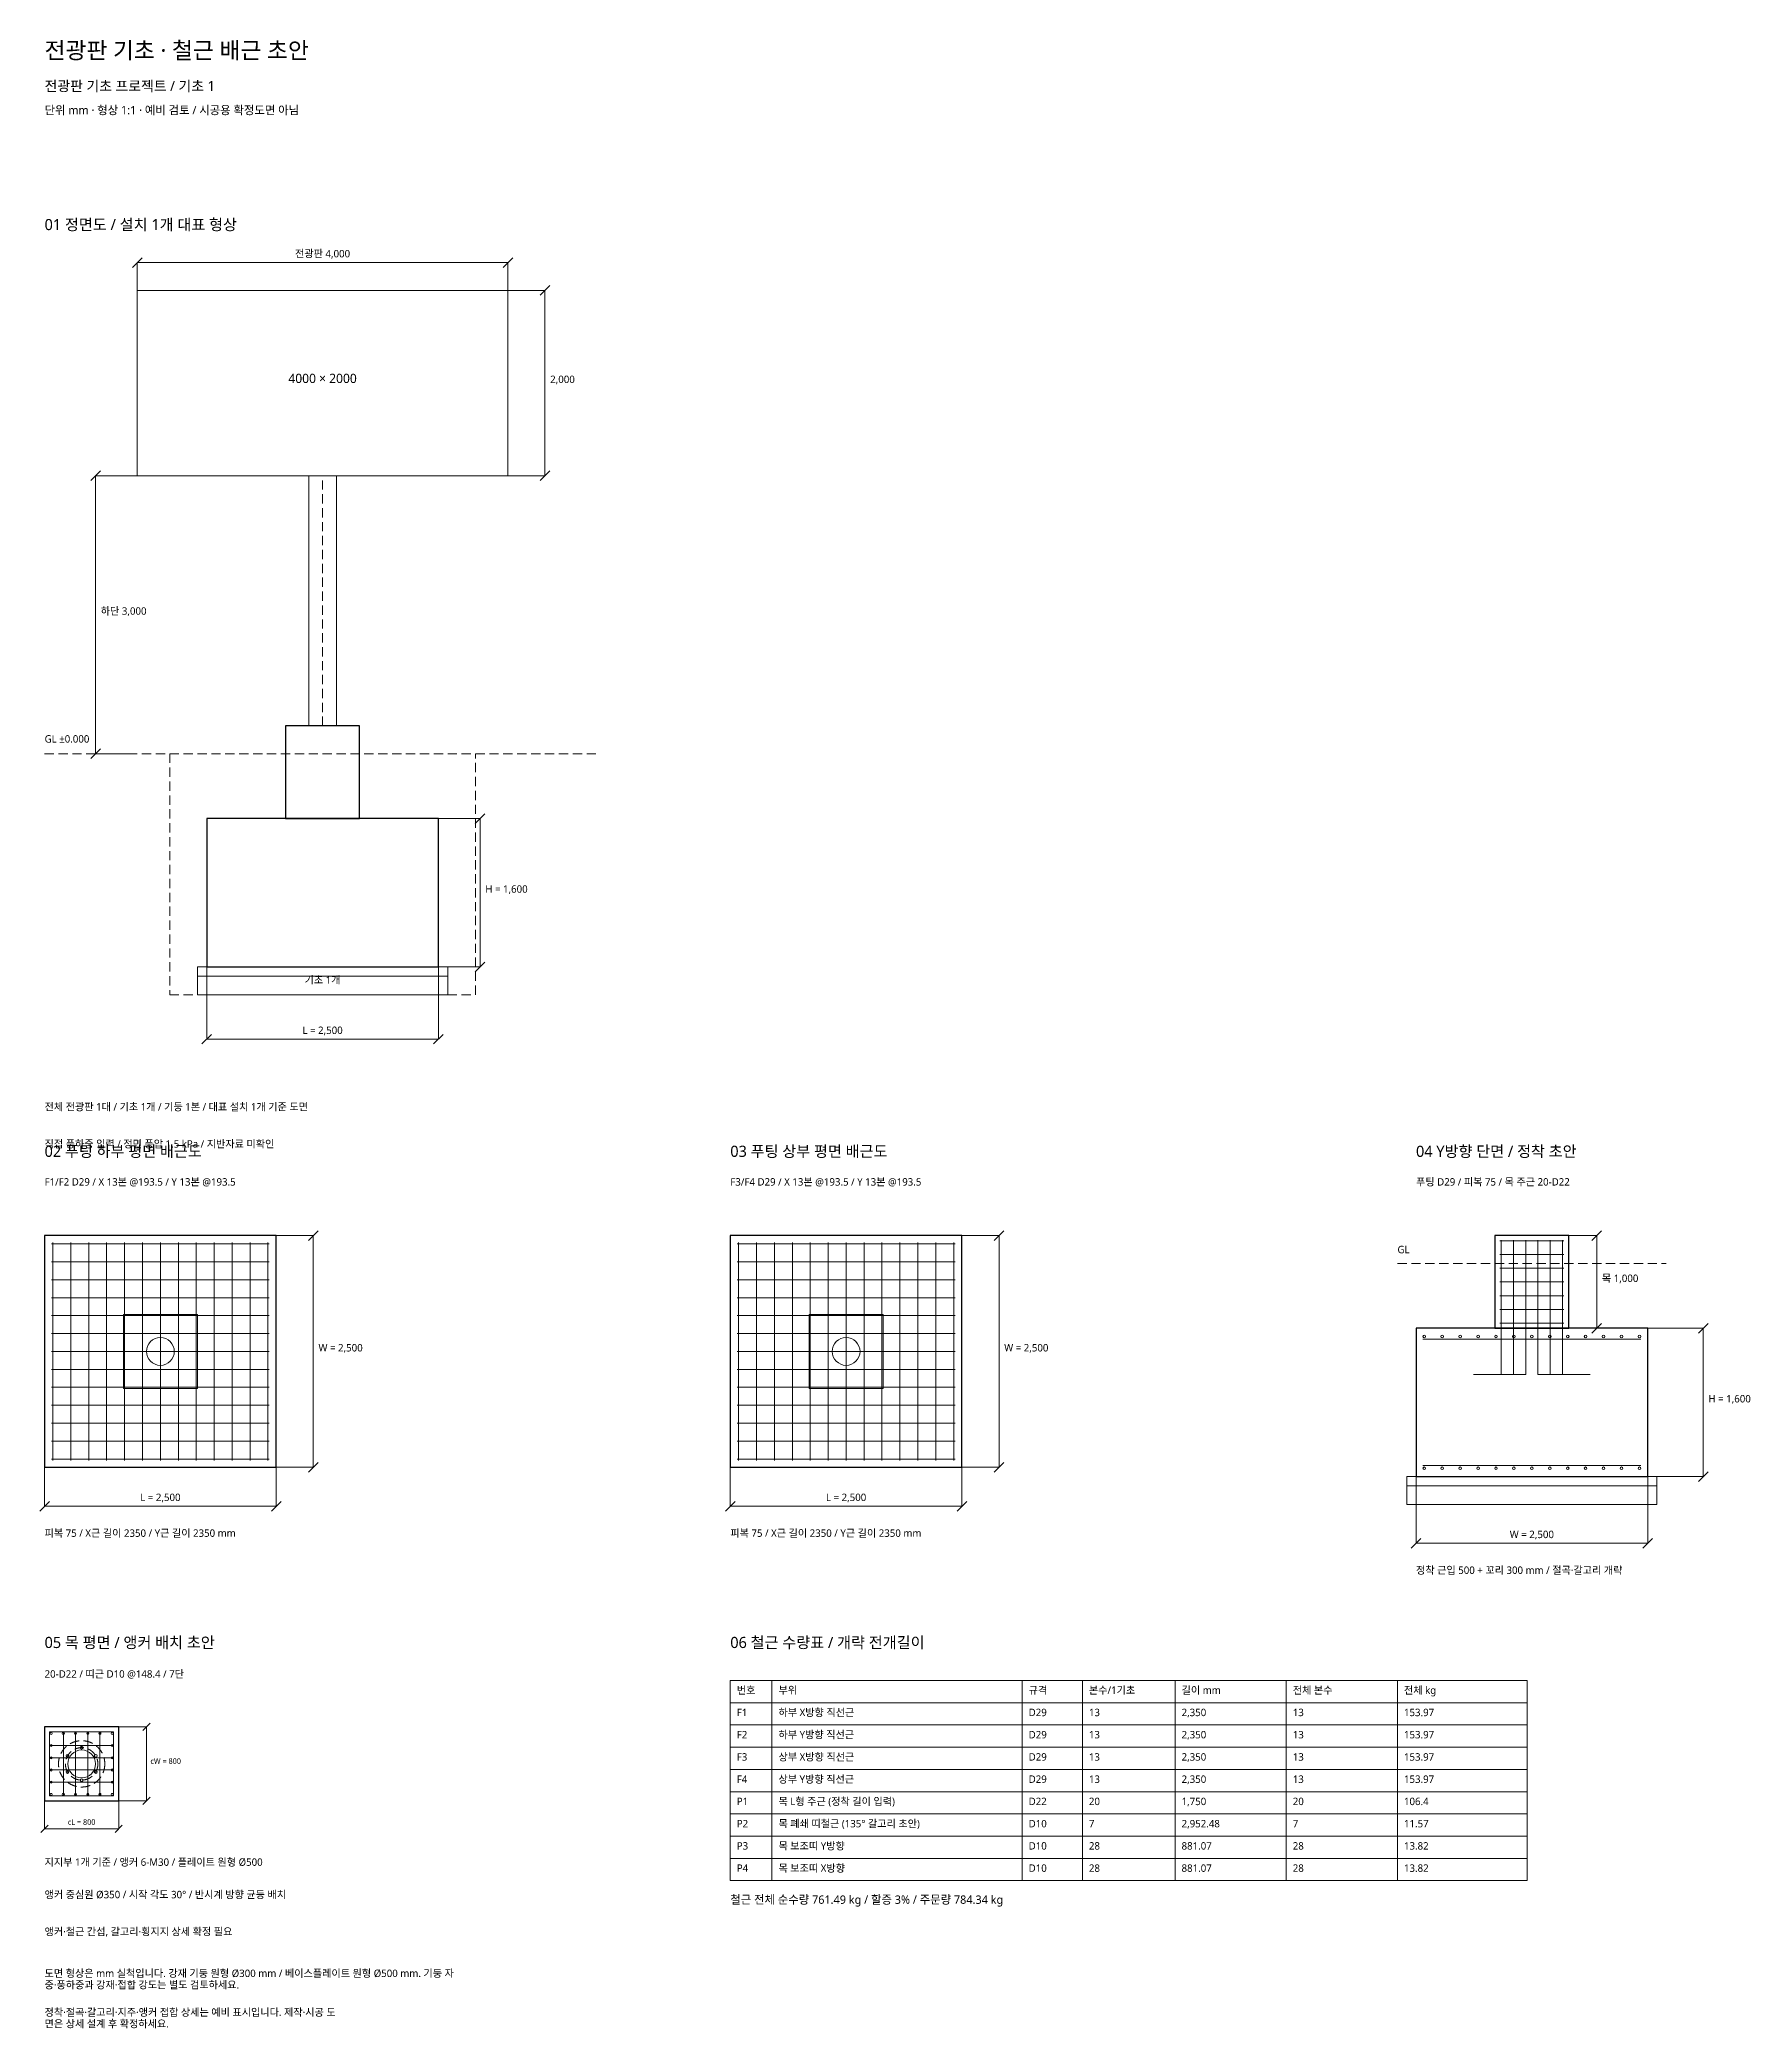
# Model space of a CAD drawing. Header units: millimetres. Extents: x -3052 to 15418, y -13753 to 7704.
import ezdxf
from ezdxf.enums import TextEntityAlignment as Align

# ---------------------------------------------------------------- set-up
doc = ezdxf.new("R2010")
doc.units = ezdxf.units.MM
doc.linetypes.add('DASHED', pattern=[150, 100, -50])
for name, color, linetype, lineweight in [('FND_ANCHOR', 1, 'CONTINUOUS', 15), ('FND_BOLT_CIRCLE', 40, 'DASHED', 15), ('FND_BOTTOM', 5, 'CONTINUOUS', 15), ('FND_CENTER', 8, 'DASHED', 15), ('FND_COLUMN', 7, 'CONTINUOUS', 15), ('FND_DIM', 8, 'CONTINUOUS', 15), ('FND_EXCAVATION', 8, 'DASHED', 15), ('FND_NECK', 3, 'CONTINUOUS', 15), ('FND_NOTE', 8, 'CONTINUOUS', 15), ('FND_OUTLINE', 7, 'CONTINUOUS', 25), ('FND_PLATE', 40, 'DASHED', 15), ('FND_SIGN', 4, 'CONTINUOUS', 15), ('FND_SUBBASE', 8, 'CONTINUOUS', 15), ('FND_TABLE', 8, 'CONTINUOUS', 15), ('FND_TEXT', 7, 'CONTINUOUS', 15), ('FND_TOP', 30, 'CONTINUOUS', 15)]:
    doc.layers.add(name, color=color, linetype=linetype, lineweight=lineweight)
doc.styles.add('FND_KO', font='malgun.ttf')
doc.dimstyles.new('FND_MM', dxfattribs={"dimtxt": 80, "dimasz": 48, "dimexe": 40, "dimexo": 20, "dimgap": 30, "dimtad": 0, "dimtih": 1, "dimtoh": 1, "dimzin": 0, "dimdsep": 46, "dimtxsty": 'FND_KO', "dimcen": 0.09, "dimclrd": 256, "dimclre": 256, "dimclrt": 256, "dimadec": 0, "dimazin": 0, "dimtfac": 1, "dimtdec": 4, "dimtofl": 0, "dimtmove": 0, "dimatfit": 3, "dimfxl": 1, "dimarcsym": 0})

# ---------------------------------------------------------------- blocks, each defined once
blk = doc.blocks.new('*D1')
at = {"layer": 'FND_DIM'}
for p, q in [((-2052, 5248), (-1948, 5352)), ((-2000, 5000), (-2000, 5300)), ((-2000, 5300), (2000, 5300)), ((1948, 5248), (2052, 5352)), ((2000, 5000), (2000, 5300))]:
    blk.add_line(p, q, dxfattribs=at)
at = {"layer": 'FND_DIM', "style": 'FND_KO'}
blk.add_text('전광판 4,000', height=80, dxfattribs=at).set_placement((0, 5356), align=Align.CENTER)
blk = doc.blocks.new('*D2')
at = {"layer": 'FND_DIM'}
for p, q in [((2000, 5000), (2400, 5000)), ((2348, 4948), (2452, 5052)), ((2400, 3000), (2400, 5000)), ((2348, 2948), (2452, 3052)), ((2000, 3000), (2400, 3000))]:
    blk.add_line(p, q, dxfattribs=at)
at = {"layer": 'FND_DIM', "style": 'FND_KO'}
blk.add_text('2,000', height=80, dxfattribs=at).set_placement((2456, 4000))
blk = doc.blocks.new('*D3')
at = {"layer": 'FND_DIM'}
for p, q in [((-2502, 2948), (-2398, 3052)), ((-2000, 3000), (-2450, 3000)), ((-2450, 0), (-2450, 3000)), ((-2502, -52), (-2398, 52)), ((-2000, 0), (-2450, 0))]:
    blk.add_line(p, q, dxfattribs=at)
at = {"layer": 'FND_DIM', "style": 'FND_KO'}
blk.add_text('하단 3,000', height=80, dxfattribs=at).set_placement((-2394, 1500))
blk = doc.blocks.new('*D4')
at = {"layer": 'FND_DIM'}
for p, q in [((-1250, -2300), (-1250, -3080)), ((1250, -2300), (1250, -3080)), ((-1302, -3132), (-1198, -3028)), ((-1250, -3080), (1250, -3080)), ((1198, -3132), (1302, -3028))]:
    blk.add_line(p, q, dxfattribs=at)
at = {"layer": 'FND_DIM', "style": 'FND_KO'}
blk.add_text('L = 2,500', height=80, dxfattribs=at).set_placement((0, -3024), align=Align.CENTER)
blk = doc.blocks.new('*D5')
at = {"layer": 'FND_DIM'}
for p, q in [((1250, -700), (1700, -700)), ((1648, -752), (1752, -648)), ((1700, -2300), (1700, -700)), ((1250, -2300), (1700, -2300)), ((1648, -2352), (1752, -2248))]:
    blk.add_line(p, q, dxfattribs=at)
at = {"layer": 'FND_DIM', "style": 'FND_KO'}
blk.add_text('H = 1,600', height=80, dxfattribs=at).set_placement((1756, -1500))
blk = doc.blocks.new('*D6')
at = {"layer": 'FND_DIM'}
for p, q in [((-3000, -7700), (-3000, -8120)), ((-500, -7700), (-500, -8120)), ((-3052, -8172), (-2948, -8068)), ((-3000, -8120), (-500, -8120)), ((-552, -8172), (-448, -8068))]:
    blk.add_line(p, q, dxfattribs=at)
at = {"layer": 'FND_DIM', "style": 'FND_KO'}
blk.add_text('L = 2,500', height=80, dxfattribs=at).set_placement((-1750, -8064), align=Align.CENTER)
blk = doc.blocks.new('*D7')
at = {"layer": 'FND_DIM'}
for p, q in [((-152, -5252), (-48, -5148)), ((-500, -5200), (-100, -5200)), ((-100, -7700), (-100, -5200)), ((-500, -7700), (-100, -7700)), ((-152, -7752), (-48, -7648))]:
    blk.add_line(p, q, dxfattribs=at)
at = {"layer": 'FND_DIM', "style": 'FND_KO'}
blk.add_text('W = 2,500', height=80, dxfattribs=at).set_placement((-44, -6450))
blk = doc.blocks.new('*D8')
at = {"layer": 'FND_DIM'}
for p, q in [((4400, -7700), (4400, -8120)), ((6900, -7700), (6900, -8120)), ((4348, -8172), (4452, -8068)), ((4400, -8120), (6900, -8120)), ((6848, -8172), (6952, -8068))]:
    blk.add_line(p, q, dxfattribs=at)
at = {"layer": 'FND_DIM', "style": 'FND_KO'}
blk.add_text('L = 2,500', height=80, dxfattribs=at).set_placement((5650, -8064), align=Align.CENTER)
blk = doc.blocks.new('*D9')
at = {"layer": 'FND_DIM'}
for p, q in [((7248, -5252), (7352, -5148)), ((6900, -5200), (7300, -5200)), ((7300, -7700), (7300, -5200)), ((6900, -7700), (7300, -7700)), ((7248, -7752), (7352, -7648))]:
    blk.add_line(p, q, dxfattribs=at)
at = {"layer": 'FND_DIM', "style": 'FND_KO'}
blk.add_text('W = 2,500', height=80, dxfattribs=at).set_placement((7356, -6450))
blk = doc.blocks.new('*D10')
at = {"layer": 'FND_DIM'}
for p, q in [((13698, -5252), (13802, -5148)), ((13450, -5200), (13750, -5200)), ((13750, -6200), (13750, -5200)), ((13450, -6200), (13750, -6200)), ((13698, -6252), (13802, -6148))]:
    blk.add_line(p, q, dxfattribs=at)
at = {"layer": 'FND_DIM', "style": 'FND_KO'}
blk.add_text('목 1,000', height=80, dxfattribs=at).set_placement((13806, -5700))
blk = doc.blocks.new('*D11')
at = {"layer": 'FND_DIM'}
for p, q in [((14300, -6200), (14900, -6200)), ((14848, -6252), (14952, -6148)), ((14900, -7800), (14900, -6200)), ((14300, -7800), (14900, -7800)), ((14848, -7852), (14952, -7748))]:
    blk.add_line(p, q, dxfattribs=at)
at = {"layer": 'FND_DIM', "style": 'FND_KO'}
blk.add_text('H = 1,600', height=80, dxfattribs=at).set_placement((14956, -7000))
blk = doc.blocks.new('*D12')
at = {"layer": 'FND_DIM'}
for p, q in [((11800, -7800), (11800, -8520)), ((14300, -7800), (14300, -8520)), ((11748, -8572), (11852, -8468)), ((11800, -8520), (14300, -8520)), ((14248, -8572), (14352, -8468))]:
    blk.add_line(p, q, dxfattribs=at)
at = {"layer": 'FND_DIM', "style": 'FND_KO'}
blk.add_text('W = 2,500', height=80, dxfattribs=at).set_placement((13050, -8464), align=Align.CENTER)
blk = doc.blocks.new('*D13')
at = {"layer": 'FND_DIM'}
for p, q in [((-3000, -11300), (-3000, -11600)), ((-2200, -11300), (-2200, -11600)), ((-3039, -11639), (-2961, -11561)), ((-2239, -11639), (-2161, -11561)), ((-3000, -11600), (-2200, -11600))]:
    blk.add_line(p, q, dxfattribs=at)
at = {"layer": 'FND_DIM', "style": 'FND_KO'}
blk.add_text('cL = 800', height=60, dxfattribs=at).set_placement((-2600, -11558), align=Align.CENTER)
blk = doc.blocks.new('*D14')
at = {"layer": 'FND_DIM'}
for p, q in [((-2200, -10500), (-1900, -10500)), ((-1939, -10539), (-1861, -10461)), ((-1900, -11300), (-1900, -10500)), ((-2200, -11300), (-1900, -11300)), ((-1939, -11339), (-1861, -11261))]:
    blk.add_line(p, q, dxfattribs=at)
at = {"layer": 'FND_DIM', "style": 'FND_KO'}
blk.add_text('cW = 800', height=60, dxfattribs=at).set_placement((-1858, -10900))

msp = doc.modelspace()

# ---------------------------------------------------------------- linework, layer by layer
at = {"layer": 'FND_ANCHOR'}
for centre in [(-2600, -10725), (-2751.554, -10812.5), (-2448.446, -10812.5), (-2751.554, -10987.5), (-2600, -11075), (-2448.446, -10987.5)]:
    msp.add_circle(centre, 15, dxfattribs=at)
at = {"layer": 'FND_BOLT_CIRCLE'}
msp.add_circle((-2600, -10900), 175, dxfattribs=at)
at = {"layer": 'FND_BOTTOM'}
for p, q in [((-2925, -5289.3), (-575, -5289.3)), ((-2910.7, -7625), (-2910.7, -5275)), ((-2717.25, -7625), (-2717.25, -5275)), ((-2523.8, -7625), (-2523.8, -5275)), ((-2330.35, -7625), (-2330.35, -5275)), ((-2136.9, -7625), (-2136.9, -5275)), ((-1943.45, -7625), (-1943.45, -5275)), ((-1750, -7625), (-1750, -5275)), ((-1556.55, -7625), (-1556.55, -5275)), ((-1363.1, -7625), (-1363.1, -5275)), ((-1169.65, -7625), (-1169.65, -5275)), ((-976.2, -7625), (-976.2, -5275)), ((-782.75, -7625), (-782.75, -5275)), ((-589.3, -7625), (-589.3, -5275)), ((-2925, -5482.75), (-575, -5482.75)), ((-2925, -5676.2), (-575, -5676.2)), ((-2925, -5869.65), (-575, -5869.65)), ((-2925, -6063.1), (-575, -6063.1)), ((-2925, -6256.55), (-575, -6256.55)), ((-2925, -6450), (-575, -6450)), ((-2925, -6643.45), (-575, -6643.45)), ((-2925, -6836.9), (-575, -6836.9)), ((-2925, -7030.35), (-575, -7030.35)), ((-2925, -7223.8), (-575, -7223.8)), ((-2925, -7417.25), (-575, -7417.25)), ((-2925, -7610.7), (-575, -7610.7)), ((11875, -7682.1), (14225, -7682.1))]:
    msp.add_line(p, q, dxfattribs=at)
for centre in [(11889.3, -7710.7), (12082.75, -7710.7), (12276.2, -7710.7), (12469.65, -7710.7), (12663.1, -7710.7), (12856.55, -7710.7), (13050, -7710.7), (13243.45, -7710.7), (13436.9, -7710.7), (13630.35, -7710.7), (13823.8, -7710.7), (14017.25, -7710.7), (14210.7, -7710.7)]:
    msp.add_circle(centre, 14.3, dxfattribs=at)
at = {"layer": 'FND_CENTER'}
msp.add_line((0, 300), (0, 3000), dxfattribs=at)
at = {"layer": 'FND_COLUMN'}
msp.add_lwpolyline([(-150, 300), (150, 300), (150, 3000), (-150, 3000)], close=True, dxfattribs=at)
for centre in [(-1750, -6450), (5650, -6450), (-2600, -10900)]:
    msp.add_circle(centre, 150, dxfattribs=at)
at = {"layer": 'FND_EXCAVATION'}
for p, q in [((-3000, 0), (3000, 0)), ((11600, -5500), (14500, -5500))]:
    msp.add_line(p, q, dxfattribs=at)
msp.add_lwpolyline([(-1650, 0), (-1650, -2600), (1650, -2600), (1650, 0)], dxfattribs=at)
at = {"layer": 'FND_NECK'}
for p, q in [((12704.765, -5254.765), (13395.235, -5254.765)), ((12704.765, -5403.177), (13395.235, -5403.177)), ((12704.765, -5551.588), (13395.235, -5551.588)), ((12704.765, -5700), (13395.235, -5700)), ((12704.765, -5848.412), (13395.235, -5848.412)), ((12704.765, -5996.823), (13395.235, -5996.823)), ((12704.765, -6145.235), (13395.235, -6145.235)), ((-2945.235, -10702.378), (-2254.765, -10702.378)), ((-2797.622, -11245.235), (-2797.622, -10554.765)), ((-2665.874, -11245.235), (-2665.874, -10554.765)), ((-2534.126, -11245.235), (-2534.126, -10554.765)), ((-2402.378, -11245.235), (-2402.378, -10554.765)), ((-2945.235, -10834.126), (-2254.765, -10834.126)), ((-2945.235, -10965.874), (-2254.765, -10965.874)), ((-2945.235, -11097.622), (-2254.765, -11097.622))]:
    msp.add_line(p, q, dxfattribs=at)
for points in [[(12720.63, -5250), (12720.63, -6700), (12420.63, -6700)], [(12852.378, -5250), (12852.378, -6700), (12552.378, -6700)], [(12984.126, -5250), (12984.126, -6700), (12684.126, -6700)], [(13115.874, -5250), (13115.874, -6700), (13415.874, -6700)], [(13247.622, -5250), (13247.622, -6700), (13547.622, -6700)], [(13379.37, -5250), (13379.37, -6700), (13679.37, -6700)]]:
    msp.add_lwpolyline(points, dxfattribs=at)
for points in [[(-2150, -6850), (-1350, -6850), (-1350, -6050), (-2150, -6050)], [(5250, -6850), (6050, -6850), (6050, -6050), (5250, -6050)], [(-2945.235, -11245.235), (-2254.765, -11245.235), (-2254.765, -10554.765), (-2945.235, -10554.765)]]:
    msp.add_lwpolyline(points, close=True, dxfattribs=at)
for centre in [(-2929.37, -10570.63), (-2929.37, -10702.378), (-2797.622, -10570.63), (-2665.874, -10570.63), (-2534.126, -10570.63), (-2402.378, -10570.63), (-2270.63, -10570.63), (-2270.63, -10702.378), (-2929.37, -10834.126), (-2270.63, -10834.126), (-2929.37, -10965.874), (-2929.37, -11097.622), (-2270.63, -10965.874), (-2270.63, -11097.622), (-2929.37, -11229.37), (-2797.622, -11229.37), (-2665.874, -11229.37), (-2534.126, -11229.37), (-2402.378, -11229.37), (-2270.63, -11229.37)]:
    msp.add_circle(centre, 11.1, dxfattribs=at)
at = {"layer": 'FND_OUTLINE'}
for points in [[(-400, -700), (400, -700), (400, 300), (-400, 300)], [(-1250, -2300), (1250, -2300), (1250, -700), (-1250, -700)], [(-3000, -7700), (-500, -7700), (-500, -5200), (-3000, -5200)], [(4400, -7700), (6900, -7700), (6900, -5200), (4400, -5200)], [(12650, -6200), (13450, -6200), (13450, -5200), (12650, -5200)], [(11800, -7800), (14300, -7800), (14300, -6200), (11800, -6200)], [(-3000, -11300), (-2200, -11300), (-2200, -10500), (-3000, -10500)]]:
    msp.add_lwpolyline(points, close=True, dxfattribs=at)
at = {"layer": 'FND_PLATE'}
msp.add_circle((-2600, -10900), 250, dxfattribs=at)
at = {"layer": 'FND_SIGN'}
msp.add_lwpolyline([(-2000, 3000), (2000, 3000), (2000, 5000), (-2000, 5000)], close=True, dxfattribs=at)
at = {"layer": 'FND_SUBBASE'}
for points in [[(-1350, -2400), (1350, -2400), (1350, -2300), (-1350, -2300)], [(-1350, -2600), (1350, -2600), (1350, -2400), (-1350, -2400)], [(11700, -7900), (14400, -7900), (14400, -7800), (11700, -7800)], [(11700, -8100), (14400, -8100), (14400, -7900), (11700, -7900)]]:
    msp.add_lwpolyline(points, close=True, dxfattribs=at)
at = {"layer": 'FND_TABLE'}
for p, q in [((4400, -10000), (13000, -10000)), ((4400, -10000), (4400, -10240)), ((4850, -10000), (4850, -10240)), ((7550, -10000), (7550, -10240)), ((8200, -10000), (8200, -10240)), ((9200, -10000), (9200, -10240)), ((10400, -10000), (10400, -10240)), ((11600, -10000), (11600, -10240)), ((13000, -10000), (13000, -10240)), ((4400, -10240), (13000, -10240)), ((4400, -10240), (4400, -10480)), ((4850, -10240), (4850, -10480)), ((7550, -10240), (7550, -10480)), ((8200, -10240), (8200, -10480)), ((9200, -10240), (9200, -10480)), ((10400, -10240), (10400, -10480)), ((11600, -10240), (11600, -10480)), ((13000, -10240), (13000, -10480)), ((4400, -10480), (13000, -10480)), ((4400, -10480), (4400, -10720)), ((4850, -10480), (4850, -10720)), ((7550, -10480), (7550, -10720)), ((8200, -10480), (8200, -10720)), ((9200, -10480), (9200, -10720)), ((10400, -10480), (10400, -10720)), ((11600, -10480), (11600, -10720)), ((13000, -10480), (13000, -10720)), ((4400, -10720), (13000, -10720)), ((4400, -10720), (4400, -10960)), ((4850, -10720), (4850, -10960)), ((7550, -10720), (7550, -10960)), ((8200, -10720), (8200, -10960)), ((9200, -10720), (9200, -10960)), ((10400, -10720), (10400, -10960)), ((11600, -10720), (11600, -10960)), ((13000, -10720), (13000, -10960)), ((4400, -10960), (13000, -10960)), ((4400, -10960), (4400, -11200)), ((4850, -10960), (4850, -11200)), ((7550, -10960), (7550, -11200)), ((8200, -10960), (8200, -11200)), ((9200, -10960), (9200, -11200)), ((10400, -10960), (10400, -11200)), ((11600, -10960), (11600, -11200)), ((13000, -10960), (13000, -11200)), ((4400, -11200), (13000, -11200)), ((4400, -11200), (4400, -11440)), ((4850, -11200), (4850, -11440)), ((7550, -11200), (7550, -11440)), ((8200, -11200), (8200, -11440)), ((9200, -11200), (9200, -11440)), ((10400, -11200), (10400, -11440)), ((11600, -11200), (11600, -11440)), ((13000, -11200), (13000, -11440)), ((4400, -11440), (13000, -11440)), ((4400, -11440), (4400, -11680)), ((4850, -11440), (4850, -11680)), ((7550, -11440), (7550, -11680)), ((8200, -11440), (8200, -11680)), ((9200, -11440), (9200, -11680)), ((10400, -11440), (10400, -11680)), ((11600, -11440), (11600, -11680)), ((13000, -11440), (13000, -11680)), ((4400, -11680), (13000, -11680)), ((4400, -11680), (4400, -11920)), ((4850, -11680), (4850, -11920)), ((7550, -11680), (7550, -11920)), ((8200, -11680), (8200, -11920)), ((9200, -11680), (9200, -11920)), ((10400, -11680), (10400, -11920)), ((11600, -11680), (11600, -11920)), ((13000, -11680), (13000, -11920)), ((4400, -11920), (13000, -11920)), ((4400, -11920), (4400, -12160)), ((4850, -11920), (4850, -12160)), ((7550, -11920), (7550, -12160)), ((8200, -11920), (8200, -12160)), ((9200, -11920), (9200, -12160)), ((10400, -11920), (10400, -12160)), ((11600, -11920), (11600, -12160)), ((13000, -11920), (13000, -12160)), ((4400, -12160), (13000, -12160))]:
    msp.add_line(p, q, dxfattribs=at)
at = {"layer": 'FND_TOP'}
for p, q in [((4475, -5289.3), (6825, -5289.3)), ((4489.3, -7625), (4489.3, -5275)), ((4682.75, -7625), (4682.75, -5275)), ((4876.2, -7625), (4876.2, -5275)), ((5069.65, -7625), (5069.65, -5275)), ((5263.1, -7625), (5263.1, -5275)), ((5456.55, -7625), (5456.55, -5275)), ((5650, -7625), (5650, -5275)), ((5843.45, -7625), (5843.45, -5275)), ((6036.9, -7625), (6036.9, -5275)), ((6230.35, -7625), (6230.35, -5275)), ((6423.8, -7625), (6423.8, -5275)), ((6617.25, -7625), (6617.25, -5275)), ((6810.7, -7625), (6810.7, -5275)), ((4475, -5482.75), (6825, -5482.75)), ((4475, -5676.2), (6825, -5676.2)), ((4475, -5869.65), (6825, -5869.65)), ((4475, -6063.1), (6825, -6063.1)), ((4475, -6256.55), (6825, -6256.55)), ((11875, -6317.9), (14225, -6317.9)), ((4475, -6450), (6825, -6450)), ((4475, -6643.45), (6825, -6643.45)), ((4475, -6836.9), (6825, -6836.9)), ((4475, -7030.35), (6825, -7030.35)), ((4475, -7223.8), (6825, -7223.8)), ((4475, -7417.25), (6825, -7417.25)), ((4475, -7610.7), (6825, -7610.7))]:
    msp.add_line(p, q, dxfattribs=at)
for centre in [(11889.3, -6289.3), (12082.75, -6289.3), (12276.2, -6289.3), (12469.65, -6289.3), (12663.1, -6289.3), (12856.55, -6289.3), (13050, -6289.3), (13243.45, -6289.3), (13436.9, -6289.3), (13630.35, -6289.3), (13823.8, -6289.3), (14017.25, -6289.3), (14210.7, -6289.3)]:
    msp.add_circle(centre, 14.3, dxfattribs=at)

# ---------------------------------------------------------------- texts
at = {"layer": 'FND_NOTE', "style": 'FND_KO'}
for s, height, p in [('단위 mm · 형상 1:1 · 예비 검토 / 시공용 확정도면 아님', 90, (-3000, 6899.5)), ('GL ±0.000', 80, (-3000, 120)), ('전체 전광판 1대 / 기초 1개 / 기둥 1본 / 대표 설치 1개 기준 도면', 80, (-3000, -3850)), ('직접 풍하중 입력 / 정면 풍압 1.5 kPa / 지반자료 미확인', 80, (-3000, -4250)), ('GL', 80, (11600, -5390)), ('피복 75 / X근 길이 2350 / Y근 길이 2350 mm', 80, (-3000, -8450)), ('피복 75 / X근 길이 2350 / Y근 길이 2350 mm', 80, (4400, -8450)), ('정착 근입 500 + 꼬리 300 mm / 절곡·갈고리 개략', 80, (11800, -8850)), ('하부 X방향 직선근', 80, (4920, -10385)), ('F1', 80, (4470, -10385)), ('D29', 80, (7620, -10385)), ('13', 80, (8270, -10385)), ('2,350', 80, (9270, -10385)), ('13', 80, (10470, -10385)), ('153.97', 80, (11670, -10385)), ('F2', 80, (4470, -10625)), ('하부 Y방향 직선근', 80, (4920, -10625)), ('D29', 80, (7620, -10625)), ('13', 80, (8270, -10625)), ('2,350', 80, (9270, -10625)), ('13', 80, (10470, -10625)), ('153.97', 80, (11670, -10625)), ('F3', 80, (4470, -10865)), ('상부 X방향 직선근', 80, (4920, -10865)), ('D29', 80, (7620, -10865)), ('13', 80, (8270, -10865)), ('2,350', 80, (9270, -10865)), ('13', 80, (10470, -10865)), ('153.97', 80, (11670, -10865)), ('F4', 80, (4470, -11105)), ('상부 Y방향 직선근', 80, (4920, -11105)), ('D29', 80, (7620, -11105)), ('13', 80, (8270, -11105)), ('2,350', 80, (9270, -11105)), ('13', 80, (10470, -11105)), ('153.97', 80, (11670, -11105)), ('P1', 80, (4470, -11345)), ('목 L형 주근 (정착 길이 입력)', 80, (4920, -11345)), ('D22', 80, (7620, -11345)), ('20', 80, (8270, -11345)), ('1,750', 80, (9270, -11345)), ('20', 80, (10470, -11345)), ('106.4', 80, (11670, -11345)), ('P2', 80, (4470, -11585)), ('목 폐쇄 띠철근 (135° 갈고리 초안)', 80, (4920, -11585)), ('D10', 80, (7620, -11585)), ('7', 80, (8270, -11585)), ('2,952.48', 80, (9270, -11585)), ('7', 80, (10470, -11585)), ('11.57', 80, (11670, -11585)), ('P3', 80, (4470, -11825)), ('목 보조띠 Y방향', 80, (4920, -11825)), ('D10', 80, (7620, -11825)), ('28', 80, (8270, -11825)), ('881.07', 80, (9270, -11825)), ('28', 80, (10470, -11825)), ('13.82', 80, (11670, -11825)), ('지지부 1개 기준 / 앵커 6-M30 / 플레이트 원형 Ø500', 80, (-3000, -12000)), ('P4', 80, (4470, -12065)), ('목 보조띠 X방향', 80, (4920, -12065)), ('D10', 80, (7620, -12065)), ('28', 80, (8270, -12065)), ('881.07', 80, (9270, -12065)), ('28', 80, (10470, -12065)), ('13.82', 80, (11670, -12065)), ('앵커 중심원 Ø350 / 시작 각도 30° / 반시계 방향 균등 배치', 80, (-3000, -12350)), ('앵커·철근 간섭, 갈고리·횡지지 상세 확정 필요', 80, (-3000, -12750)), ('도면 형상은 mm 실척입니다. 강재 기둥 원형 Ø300 mm / 베이스플레이트 원형 Ø500 mm. 기둥 자', 80, (-3000, -13200)), ('중·풍하중과 강재·접합 강도는 별도 검토하세요.', 80, (-3000, -13324)), ('정착·절곡·갈고리·지주·앵커 접합 상세는 예비 표시입니다. 제작·시공 도', 80, (-3000, -13620)), ('면은 상세 설계 후 확정하세요.', 80, (-3000, -13744))]:
    msp.add_text(s, height=height, dxfattribs=at).set_placement(p)
msp.add_text('기초 1개', height=80, dxfattribs=at).set_placement((0, -2480), align=Align.CENTER)
at = {"layer": 'FND_TEXT', "style": 'FND_KO'}
for s, height, p in [('전광판 기초 · 철근 배근 초안', 180, (-3000, 7500)), ('전광판 기초 프로젝트 / 기초 1', 110, (-3000, 7150)), ('01 정면도 / 설치 1개 대표 형상', 120, (-3000, 5650)), ('02 푸팅 하부 평면 배근도', 120, (-3000, -4350)), ('03 푸팅 상부 평면 배근도', 120, (4400, -4350)), ('04 Y방향 단면 / 정착 초안', 120, (11800, -4350)), ('F1/F2 D29 / X 13본 @193.5 / Y 13본 @193.5', 80, (-3000, -4660)), ('F3/F4 D29 / X 13본 @193.5 / Y 13본 @193.5', 80, (4400, -4660)), ('푸팅 D29 / 피복 75 / 목 주근 20-D22', 80, (11800, -4660)), ('05 목 평면 / 앵커 배치 초안', 120, (-3000, -9650)), ('06 철근 수량표 / 개략 전개길이', 120, (4400, -9650)), ('20-D22 / 띠근 D10 @148.4 / 7단', 80, (-3000, -9970)), ('번호', 80, (4470, -10145)), ('부위', 80, (4920, -10145)), ('규격', 80, (7620, -10145)), ('본수/1기초', 80, (8270, -10145)), ('길이 mm', 80, (9270, -10145)), ('전체 본수', 80, (10470, -10145)), ('전체 kg', 80, (11670, -10145)), ('철근 전체 순수량 761.49 kg / 할증 3% / 주문량 784.34 kg', 90, (4400, -12410))]:
    msp.add_text(s, height=height, dxfattribs=at).set_placement(p)
msp.add_text('4000 × 2000', height=100, dxfattribs=at).set_placement((0, 4000), align=Align.CENTER)

# ---------------------------------------------------------------- dimensions: what is measured, and where the dimension line sits
at = {"layer": 'FND_DIM'}
for base, p1, p2, text, picture, middle in [((2000, 5300), (-2000, 5000), (2000, 5000), '전광판 <>', '*D1', (0, 5356)), ((1250, -3080), (-1250, -2300), (1250, -2300), 'L = <>', '*D4', (0, -3024)), ((-500, -8120), (-3000, -7700), (-500, -7700), 'L = <>', '*D6', (-1750, -8064)), ((6900, -8120), (4400, -7700), (6900, -7700), 'L = <>', '*D8', (5650, -8064)), ((14300, -8520), (11800, -7800), (14300, -7800), 'W = <>', '*D12', (13050, -8464)), ((-2200, -11600), (-3000, -11300), (-2200, -11300), 'cL = <>', '*D13', (-2600, -11558))]:
    dim = msp.add_linear_dim(base=base, p1=p1, p2=p2, text=text, dimstyle='FND_MM', dxfattribs=at)
    dim.commit()
    dim.dimension.update_dxf_attribs({"geometry": picture, "text_midpoint": middle})
dim = msp.add_linear_dim(base=(2400, 5000), p1=(2000, 3000), p2=(2000, 5000), angle=90, dimstyle='FND_MM', dxfattribs=at)
dim.commit()
dim.dimension.update_dxf_attribs({"geometry": '*D2', "text_midpoint": (2456, 4000)})
for base, p1, p2, text, picture, middle in [((-2450, 3000), (-2000, 0), (-2000, 3000), '하단 <>', '*D3', (-2394, 1500)), ((1700, -700), (1250, -2300), (1250, -700), 'H = <>', '*D5', (1756, -1500)), ((-100, -5200), (-500, -7700), (-500, -5200), 'W = <>', '*D7', (-44, -6450)), ((7300, -5200), (6900, -7700), (6900, -5200), 'W = <>', '*D9', (7356, -6450)), ((13750, -5200), (13450, -6200), (13450, -5200), '목 <>', '*D10', (13806, -5700)), ((14900, -6200), (14300, -7800), (14300, -6200), 'H = <>', '*D11', (14956, -7000)), ((-1900, -10500), (-2200, -11300), (-2200, -10500), 'cW = <>', '*D14', (-1858, -10900))]:
    dim = msp.add_linear_dim(base=base, p1=p1, p2=p2, angle=90, text=text, dimstyle='FND_MM', dxfattribs=at)
    dim.commit()
    dim.dimension.update_dxf_attribs({"geometry": picture, "text_midpoint": middle})

doc.saveas('drawing.dxf')
